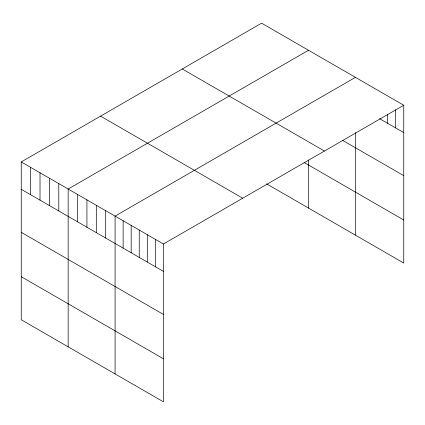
<?xml version="1.0" encoding="UTF-8"?>
<svg xmlns="http://www.w3.org/2000/svg" width="425" height="425" viewBox="0 0 425 425"><rect width="100%" height="100%" fill="white"/><g stroke="black" fill="none" stroke-linecap="round" stroke-linejoin="round"><path stroke-width="0.64" d="M21.25 161.941L163.407 244.014L163.407 401.822L21.25 319.749L21.25 161.941L261.593 23.178L403.75 105.251L403.75 263.059L266.56 183.855M308.507 50.262L68.159 189.024L68.159 346.832M355.417 77.35L115.074 216.107L115.074 373.915M163.407 244.014L403.75 105.251M379.583 118.66L403.75 132.611M342.725 140.425L403.75 175.658M182.282 68.972L324.434 151.045M304.093 162.472L403.75 220.012M100.566 116.147L242.718 198.22M21.25 189.3L163.407 271.373M21.25 232.347L163.407 314.42M21.25 276.702L163.407 358.774M395.696 109.719L395.696 127.957M387.637 114.187L387.637 123.308M355.417 132.558L355.417 235.153M308.507 159.954L308.507 208.069M155.348 239.365L155.348 266.719M147.294 234.712L147.294 262.071M139.241 230.063L139.241 257.417M131.182 225.409L131.182 252.769M123.128 220.761L123.128 248.115M105.692 210.694L105.692 238.048M96.31 205.275L96.31 232.634M86.928 199.856L86.928 227.216M77.541 194.443L77.541 221.797M58.778 183.611L58.778 210.965M49.396 178.192L49.396 205.551M40.014 172.773L40.014 200.133M30.632 167.36L30.632 194.714"/></g></svg>
